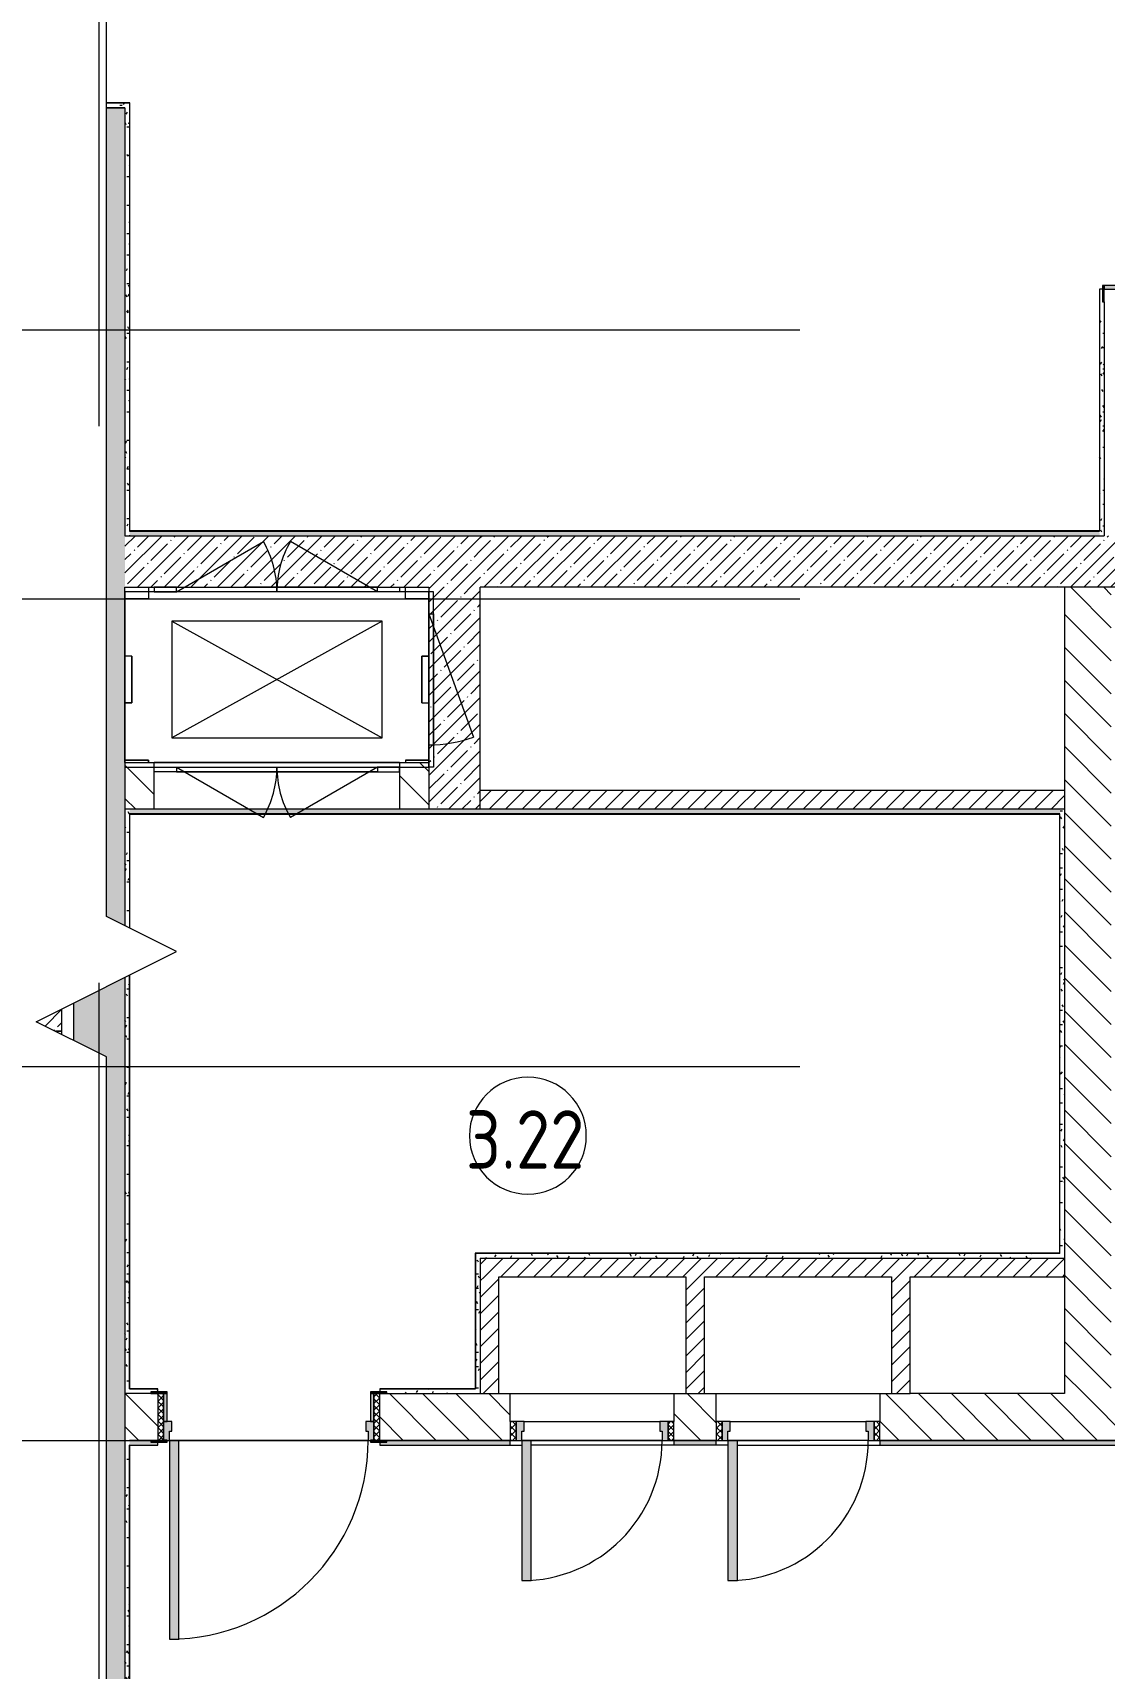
# Model space of a CAD drawing. Header units: millimetres. Extents: x -8624 to 200664, y -8553 to 29000.
# Drawn here: x 135171 to 139755, y 12425 to 19422 of the extents above; entities that cross this region are included whole.
import ezdxf

# ---------------------------------------------------------------- set-up
doc = ezdxf.new("R2010")
doc.units = ezdxf.units.MM
doc.linetypes.add('Осевая', pattern=[15875, 3175, -2381.25, 7937.5, -2381.25])
for name, color, linetype, lineweight in [('A-AREA-IDEN', 7, 'Continuous', 9), ('A-DETL-GENF', 7, 'Continuous', 9), ('A-GENM-3', 7, 'Continuous', 9), ('A-WALL-4', 7, 'Continuous', 13), ('I-WALL-5', 7, 'Continuous', 9), ('M-EQPM-2', 7, 'Continuous', 9), ('S-COLS-2', 7, 'Continuous', 9), ('Оси', 7, 'Continuous', 9), ('Оси-2', 7, 'Осевая', 9)]:
    doc.layers.add(name, color=color, linetype=linetype, lineweight=lineweight)
for name, color, linetype, lineweight, true_color in [('A-DOOR-5', 7, 'Continuous', 9, 0xaaaaaa), ('A-DOOR-6', 7, 'Continuous', 9, 0xe2e2e2), ('A-DOOR-FRAM-4', 7, 'Continuous', 9, 0xe2e2e2), ('A-DOOR-FRAM-5', 7, 'Continuous', 9, 0xaaaaaa), ('A-FLOR-3', 7, 'Continuous', 9, 0xaaaaaa), ('I-WALL-7', 9, 'Continuous', 9, 0x808080)]:
    doc.layers.add(name, color=color, linetype=linetype, lineweight=lineweight, true_color=true_color)
doc.styles.add('GOST Common', font='GOST_Common.ttf', dxfattribs={"width": 0.9, "height": 250})
pattern_1 = [(45, (50595.26, 0), (-57.024626, 57.024626), []), (45, (50652.28, 0), (-57.024626, 57.024626), [100.806, -20.161, 3.353, -16.808])]
pattern_2 = [(135, (50595.26, 0), (-70.71068, -70.71068), [])]
pattern_3 = [(45, (50595.26, 0), (-35.35534, 35.35534), [])]
pattern_4 = [(0, (50595.258, 0), (121.92, 30.48), [10.058, -81.382, 10.058, -81.382, -487.68]), (0, (50595.258, 0), (121.92, 30.48), [-182.88, 10.058, -172.822, 10.058, -81.382, -213.36]), (0, (50595.258, 0), (121.92, 30.48), [-457.2, 10.058, -50.902, 10.058, -142.342]), (120, (50640.978, 15.24), (-87.356454, 90.345817), [10.058, -81.382, 10.058, -81.382, -487.68]), (120, (50640.978, 15.24), (-87.356454, 90.345817), [-182.88, 10.058, -172.822, 10.058, -81.382, -213.36]), (120, (50640.978, 15.24), (-87.356454, 90.345817), [-457.2, 10.058, -50.902, 10.058, -142.342]), (240, (50656.218, 76.2), (-34.563546, -120.825817), [10.058, -81.382, 10.058, -81.382, -487.68]), (240, (50656.218, 76.2), (-34.563546, -120.825817), [-182.88, 10.058, -172.822, 10.058, -81.382, -213.36]), (240, (50656.218, 76.2), (-34.563546, -120.825817), [-457.2, 10.058, -50.902, 10.058, -142.342])]

# ---------------------------------------------------------------- blocks, each defined once
blk = doc.blocks.new('110_Дверь_СКБ_1Ст_Внутренняя1 - Д-8 950x2100h_охрана-31784688-План зашивки приборов отопления в осях 3 этажа 23-33')
at = {"layer": 'A-DOOR-5'}
h = blk.add_hatch(dxfattribs=at)
h.set_pattern_fill('FP_29', color=256, style=0, pattern_type=2)
h.set_pattern_definition([(135, (1826.41, 164.685), (-14.14214, -14.14214), []), (225, (1826.41, 164.685), (14.14214, -14.14214), [])])
h.paths.add_polyline_path([(487.5, 100), (462.5, 100), (462.5, -100), (487.5, -100), (487.5, -1)])
at = {"layer": 'A-DOOR-6'}
h = blk.add_hatch(color=256, dxfattribs=at)
h.paths.add_polyline_path([(437.5, 100), (437.5, 60), (427.5, 60), (427.5, 20), (462.5, 20), (462.5, 100)])
h.paths.add_polyline_path([(-412.5, 100), (-437.5, 100), (-437.5, 20), (-402.5, 20), (-402.5, 60), (-412.5, 60)])
at = {"layer": 'A-DOOR-FRAM-4'}
for points in [[(397.5, 950), (397.5, 100), (437.5, 100), (437.5, 950)], [(-492.5, 108), (-492.5, 100), (-422.5, 100), (-422.5, 108)], [(-437.5, 100), (-437.5, 99), (-422.5, 100)], [(517.5, 108), (447.5, 108), (447.5, 100), (517.5, 100)], [(447.5, 100), (447.5, 99), (462.5, 100)], [(-422.5, 20), (-437.5, 20), (-437.5, -100), (-422.5, -100), (-422.5, -1)], [(462.5, 20), (447.5, 20), (447.5, -100), (462.5, -100), (462.5, -1)], [(-492.5, -100), (-492.5, -108), (-422.5, -108), (-422.5, -100)], [(447.5, -100), (447.5, -108), (517.5, -108), (517.5, -100)]]:
    blk.add_hatch(color=256, dxfattribs=at).paths.add_polyline_path(points)
at = {"layer": 'A-DOOR-FRAM-5'}
h = blk.add_hatch(dxfattribs=at)
h.set_pattern_fill('FP_30', color=256, style=0, pattern_type=2)
h.set_pattern_definition([(45, (-296.384, 164.685), (-14.1421, 14.1421), []), (135, (-296.384, 164.685), (-14.1421, -14.1421), [])])
h.paths.add_polyline_path([(-437.5, 100), (-462.5, 100), (-462.5, -100), (-437.5, -100), (-437.5, -1)])
at = {"layer": 'A-DOOR-5'}
for p, q in [((437.5, 950), (397.5, 950)), ((397.5, 950), (397.5, 100)), ((437.5, 100), (437.5, 950)), ((397.5, 100), (437.5, 100))]:
    blk.add_line(p, q, dxfattribs=at)
blk.add_arc((437.5, 100), 850, 90, 180, dxfattribs=at)
at = {"layer": 'A-DOOR-FRAM-5'}
for p, q in [((-422.5, 108), (-492.5, 108)), ((-492.5, 108), (-492.5, 100)), ((-492.5, 100), (-422.5, 100)), ((-437.5, 100), (-462.5, 100)), ((-462.5, 100), (-462.5, -100)), ((-412.5, 100), (-437.5, 100)), ((-437.5, 100), (-437.5, 20)), ((-437.5, -100), (-437.5, 100)), ((-422.5, 100), (-437.5, 100)), ((-437.5, 100), (-437.5, 99)), ((-437.5, 99), (-422.5, 99)), ((-422.5, 100), (-422.5, 108)), ((-422.5, 99), (-422.5, 100)), ((-412.5, 60), (-412.5, 100)), ((437.5, 100), (437.5, 60)), ((462.5, 100), (437.5, 100)), ((517.5, 108), (447.5, 108)), ((447.5, 108), (447.5, 100)), ((462.5, 100), (447.5, 100)), ((447.5, 100), (447.5, 99)), ((447.5, 100), (517.5, 100)), ((447.5, 99), (462.5, 99)), ((462.5, 20), (462.5, 100)), ((487.5, 100), (462.5, 100)), ((462.5, 100), (462.5, -100)), ((462.5, 99), (462.5, 100)), ((487.5, -100), (487.5, 100)), ((517.5, 100), (517.5, 108)), ((-437.5, 20), (-402.5, 20)), ((-422.5, 20), (-437.5, 20)), ((-437.5, 20), (-437.5, -100)), ((-422.5, -100), (-422.5, 20)), ((-402.5, 60), (-412.5, 60)), ((-402.5, 20), (-402.5, 60)), ((437.5, 60), (427.5, 60)), ((427.5, 60), (427.5, 20)), ((427.5, 20), (462.5, 20)), ((462.5, 20), (447.5, 20)), ((447.5, 20), (447.5, -100)), ((462.5, -100), (462.5, 20)), ((-422.5, -100), (-492.5, -100)), ((-492.5, -100), (-492.5, -108)), ((-492.5, -108), (-422.5, -108)), ((-462.5, -100), (-437.5, -100)), ((-437.5, -100), (-422.5, -100)), ((-422.5, -108), (-422.5, -100)), ((447.5, -100), (462.5, -100)), ((517.5, -100), (447.5, -100)), ((447.5, -100), (447.5, -108)), ((447.5, -108), (517.5, -108)), ((462.5, -100), (487.5, -100)), ((517.5, -108), (517.5, -100))]:
    blk.add_line(p, q, dxfattribs=at)
blk = doc.blocks.new('DOR_Проход в стене_Прямоугольный - 1050x1150 EI30-23344994-План зашивки приборов отопления в осях 3 этажа 23-33')
at = {"layer": 'A-DOOR-5'}
for p, q in [((525, 100), (-525, 100)), ((525, -100), (-525, -100))]:
    blk.add_line(p, q, dxfattribs=at)
blk = doc.blocks.new('110_Дверь_СКБ_2Ст - Д-1_л_Лестничная клетка EIS60 2-32359692-План зашивки приборов отопления в осях 3 этажа 23-33')
at = {"layer": 'A-DOOR-6'}
for points in [[(662.5, 1025), (612.5, 1025), (612.5, 125), (662.5, 125), (662.5, 317.8)], [(-587.5, 525), (-637.5, 525), (-637.5, 125), (-587.5, 125), (-587.5, 317.8)], [(712.5, -125), (712.5, 45), (697.5, 45), (697.5, -125)]]:
    blk.add_hatch(color=256, dxfattribs=at).paths.add_polyline_path(points)
h = blk.add_hatch(color=256, dxfattribs=at)
h.paths.add_polyline_path([(712.5, 125), (662.5, 125), (662.5, 75), (652.5, 75), (652.5, 45), (712.5, 45)])
h.paths.add_polyline_path([(-627.5, 45), (-627.5, 75), (-637.5, 75), (-637.5, 125), (-687.5, 125), (-687.5, 45)])
at = {"layer": 'A-DOOR-FRAM-4'}
for points in [[(-672.5, 125), (-672.5, 133), (-742.5, 133), (-742.5, 125)], [(767.5, 125), (767.5, 133), (697.5, 133), (697.5, 125)], [(-672.5, -125), (-672.5, 45), (-687.5, 45), (-687.5, -125)], [(-672.5, -133), (-672.5, -125), (-742.5, -125), (-742.5, -133)], [(767.5, -133), (767.5, -125), (697.5, -125), (697.5, -133)]]:
    blk.add_hatch(color=256, dxfattribs=at).paths.add_polyline_path(points)
at = {"layer": 'A-DOOR-5'}
for p, q in [((662.5, 1025), (612.5, 1025)), ((612.5, 1025), (612.5, 125)), ((662.5, 125), (662.5, 1025)), ((-637.5, 525), (-637.5, 125)), ((-587.5, 525), (-637.5, 525)), ((-587.5, 125), (-587.5, 525)), ((-637.5, 125), (-587.5, 125)), ((612.5, 125), (662.5, 125))]:
    blk.add_line(p, q, dxfattribs=at)
for centre, radius, start, end in [((662.5, 125), 900, 90, 180), ((-637.5, 125), 400, 360, 90)]:
    blk.add_arc(centre, radius, start, end, dxfattribs=at)
at = {"layer": 'A-DOOR-FRAM-5'}
for p, q in [((-672.5, 133), (-742.5, 133)), ((-742.5, 133), (-742.5, 125)), ((-742.5, 125), (-672.5, 125)), ((-637.5, 125), (-687.5, 125)), ((-687.5, 125), (-687.5, 45)), ((-672.5, 125), (-672.5, 133)), ((-637.5, 75), (-637.5, 125)), ((-627.5, 75), (-637.5, 75)), ((-627.5, 45), (-627.5, 75)), ((662.5, 75), (652.5, 75)), ((652.5, 75), (652.5, 45)), ((662.5, 125), (662.5, 75)), ((712.5, 125), (662.5, 125)), ((767.5, 133), (697.5, 133)), ((697.5, 133), (697.5, 125)), ((697.5, 125), (767.5, 125)), ((712.5, 45), (712.5, 125)), ((767.5, 125), (767.5, 133)), ((-687.5, 45), (-627.5, 45)), ((-672.5, 45), (-687.5, 45)), ((-687.5, 45), (-687.5, -125)), ((-672.5, -125), (-672.5, 45)), ((652.5, 45), (712.5, 45)), ((712.5, 45), (697.5, 45)), ((697.5, 45), (697.5, -125)), ((712.5, -125), (712.5, 45)), ((-672.5, -125), (-742.5, -125)), ((-742.5, -125), (-742.5, -133)), ((-742.5, -133), (-672.5, -133)), ((-687.5, -125), (-672.5, -125)), ((-672.5, -133), (-672.5, -125)), ((697.5, -125), (712.5, -125)), ((767.5, -125), (697.5, -125)), ((697.5, -125), (697.5, -133)), ((697.5, -133), (767.5, -133)), ((767.5, -133), (767.5, -125))]:
    blk.add_line(p, q, dxfattribs=at)
blk = doc.blocks.new('160_Подъемник - 160_Подъемник-23521422-План зашивки приборов отопления в осях 3 этажа 23-33')
at = {"layer": 'A-GENM-3'}
for p, q in [((220, 0), (592.4, 215)), ((1080, 0), (707.6, 215)), ((-20, -95), (-20, 0)), ((-20, 0), (0, 0)), ((0, 0), (0, -95)), ((220, 20), (125, 20)), ((125, 20), (125, 0)), ((220, 0), (220, 20)), ((1080, 20), (220, 20)), ((220, 20), (1080, 20)), ((1080, 0), (1080, 20)), ((1080, 20), (1175, 20)), ((1175, 20), (1175, 0)), ((125, 0), (220, 0)), ((1175, 0), (1080, 0)), ((0, -655), (-191.5, -128.8)), ((0, -95), (-20, -95)), ((-20, -95), (-20, -655)), ((-20, -655), (-20, -95)), ((0, -655), (-20, -655)), ((-20, -655), (-20, -750)), ((0, -750), (0, -655)), ((-20, -750), (0, -750)), ((125, -770), (125, -750)), ((125, -750), (220, -750)), ((220, -750), (220, -770)), ((220, -750), (592.4, -965)), ((1080, -750), (707.6, -965)), ((1080, -750), (1080, -770)), ((1175, -750), (1080, -750)), ((1175, -770), (1175, -750)), ((220, -770), (125, -770)), ((220, -770), (792, -770)), ((1080, -770), (508, -770)), ((1080, -770), (1175, -770))]:
    blk.add_line(p, q, dxfattribs=at)
for centre, radius, start, end in [((220, 0), 430, 0, 30), ((1080, 0), 430, 150, 180), ((0, -655), 560, 90, 110), ((220, -750), 430, 330, 0), ((1080, -750), 430, 180, 210)]:
    blk.add_arc(centre, radius, start, end, dxfattribs=at)
at = {"layer": 'M-EQPM-2'}
for p, q in [((1300, 0), (0, 0)), ((0, 0), (0, -750)), ((1300, -750), (1300, 0)), ((1100, -625), (200, -125)), ((200, -625), (1100, -125)), ((1100, -125), (200, -125)), ((200, -125), (200, -625)), ((1100, -625), (1100, -125)), ((200, -625), (1100, -625)), ((0, -750), (1300, -750))]:
    blk.add_line(p, q, dxfattribs=at)
blk = doc.blocks.new('110_Дверь_СКБ_1Ст - д-18 700x2100h_Технический шкаф ЭОМ и СС-23257539-План зашивки приборов отопления в осях 3 этажа 23-33')
at = {"layer": 'A-DOOR-5'}
h = blk.add_hatch(dxfattribs=at)
h.set_pattern_fill('FP_69', color=256, style=0, pattern_type=2)
h.set_pattern_definition([(135, (1951.41, 164.685), (-14.14214, -14.14214), []), (225, (1951.41, 164.685), (14.14214, -14.14214), [])])
h.paths.add_polyline_path([(362.5, 100), (337.5, 100), (337.5, 20), (362.5, 20)])
at = {"layer": 'A-DOOR-6'}
h = blk.add_hatch(color=256, dxfattribs=at)
h.paths.add_polyline_path([(-312.5, 100), (-312.5, 20), (-277.5, 20), (-277.5, 60), (-287.5, 60), (-287.5, 100)])
h.paths.add_polyline_path([(312.5, 100), (312.5, 60), (302.5, 60), (302.5, 20), (337.5, 20), (337.5, 100)])
at = {"layer": 'A-DOOR-FRAM-4'}
blk.add_hatch(color=256, dxfattribs=at).paths.add_polyline_path([(272.5, 700), (272.5, 100), (312.5, 100), (312.5, 700)])
at = {"layer": 'A-DOOR-FRAM-5'}
h = blk.add_hatch(dxfattribs=at)
h.set_pattern_fill('FP_70', color=256, style=0, pattern_type=2)
h.set_pattern_definition([(45, (-171.384, 164.685), (-14.1421, 14.1421), []), (135, (-171.384, 164.685), (-14.1421, -14.1421), [])])
h.paths.add_polyline_path([(-312.5, 100), (-337.5, 100), (-337.5, 20), (-312.5, 20)])
at = {"layer": 'A-DOOR-5'}
for p, q in [((312.5, 700), (272.5, 700)), ((272.5, 700), (272.5, 100)), ((312.5, 100), (312.5, 700)), ((272.5, 100), (312.5, 100))]:
    blk.add_line(p, q, dxfattribs=at)
blk.add_arc((312.5, 100), 600, 90, 180, dxfattribs=at)
at = {"layer": 'A-DOOR-FRAM-5'}
for p, q in [((-312.5, 100), (-337.5, 100)), ((-337.5, 100), (-337.5, 20)), ((-287.5, 100), (-312.5, 100)), ((-312.5, 100), (-312.5, 20)), ((-312.5, 20), (-312.5, 100)), ((-287.5, 60), (-287.5, 100)), ((-287.5, 100), (272.5, 100)), ((312.5, 100), (312.5, 60)), ((337.5, 100), (312.5, 100)), ((337.5, 20), (337.5, 100)), ((362.5, 100), (337.5, 100)), ((337.5, 100), (337.5, 20)), ((362.5, 20), (362.5, 100)), ((-337.5, 20), (-312.5, 20)), ((-312.5, 20), (-277.5, 20)), ((-277.5, 60), (-287.5, 60)), ((-277.5, 20), (-277.5, 60)), ((302.5, 20), (-277.5, 20)), ((312.5, 60), (302.5, 60)), ((302.5, 60), (302.5, 20)), ((302.5, 20), (337.5, 20)), ((337.5, 20), (362.5, 20))]:
    blk.add_line(p, q, dxfattribs=at)
blk = doc.blocks.new('Закладная деталь приямка - 200_100-20924312-План зашивки приборов отопления в осях 3 этажа 23-33')
at = {"layer": 'M-EQPM-2'}
for p, q in [((85000, 16755), (84970, 16755)), ((85000, 16755), (84970, 16755)), ((85000, 16555), (85000, 16755)), ((85000, 16755), (85000, 16555)), ((84970, 16555), (85000, 16555)), ((85000, 16555), (84970, 16555))]:
    blk.add_line(p, q, dxfattribs=at)
blk = doc.blocks.new('Закладная деталь приямка - 150_100-20924311-План зашивки приборов отопления в осях 3 этажа 23-33')
at = {"layer": 'M-EQPM-2'}
for p, q in [((85070, 17050), (85070, 17000)), ((85070, 17050), (85070, 17000)), ((84970, 17000), (85070, 17000)), ((85070, 17000), (84970, 17000))]:
    blk.add_line(p, q, dxfattribs=at)
blk = doc.blocks.new('Закладная деталь приямка - 150_100-V177-План зашивки приборов отопления в осях 3 этажа 23-33')
at = {"layer": 'M-EQPM-2'}
for p, q in [((86170, 17000), (86170, 17050)), ((86170, 17000), (86170, 17050)), ((86270, 17000), (86170, 17000)), ((86170, 17000), (86270, 17000))]:
    blk.add_line(p, q, dxfattribs=at)
blk = doc.blocks.new('Закладная деталь приямка - 150_100-V178-План зашивки приборов отопления в осях 3 этажа 23-33')
at = {"layer": 'M-EQPM-2'}
for p, q in [((86270, 16310), (86170, 16310)), ((86170, 16310), (86270, 16310)), ((86170, 16310), (86170, 16300)), ((86170, 16310), (86170, 16300))]:
    blk.add_line(p, q, dxfattribs=at)
blk = doc.blocks.new('Закладная деталь приямка - 150_100-V179-План зашивки приборов отопления в осях 3 этажа 23-33')
at = {"layer": 'M-EQPM-2'}
for p, q in [((85070, 16310), (84970, 16310)), ((84970, 16310), (85070, 16310)), ((85070, 16300), (85070, 16310)), ((85070, 16310), (85070, 16300))]:
    blk.add_line(p, q, dxfattribs=at)
blk = doc.blocks.new('DET_L_Линия разрыва - М100-30654842-План зашивки приборов отопления в осях 3 этажа 23-33')
at = {"layer": 'A-DETL-GENF'}
for p, q in [((11889.9, 300), (11739.9, 0)), ((12189.9, -300), (11889.9, 300)), ((11739.9, 0), (36.6, 0)), ((12339.9, 0), (12189.9, -300)), ((24079.7, 0), (12339.9, 0))]:
    blk.add_line(p, q, dxfattribs=at)
blk = doc.blocks.new('Марка_Помещения - Номер-25198446-План зашивки приборов отопления в осях 3 этажа 23-33')
at = {"layer": 'A-AREA-IDEN'}
for start, end in [(360, 180), (180, 360)]:
    blk.add_arc((0, 0), 2.5, start, end, dxfattribs=at)

msp = doc.modelspace()

# ---------------------------------------------------------------- hatches: boundary and pattern name
at = {"layer": 'I-WALL-5'}
h = msp.add_hatch(dxfattribs=at)
h.set_pattern_fill('FP_119', color=256, style=0, pattern_type=2)
h.set_pattern_definition(pattern_1)
h.paths.add_polyline_path([(135485.9, 10400), (135565.3, 10400), (135565.3, 15380.6), (135345.3, 15270.6), (135345.3, 15111.2), (135485.9, 15040.9), (135485.9, 11770.6)])
h.paths.add_polyline_path([(135565.3, 15601.2), (135565.3, 19100), (135485.9, 19100), (135485.9, 15640.9)])
h = msp.add_hatch(dxfattribs=at)
h.set_pattern_fill('FP_119', color=256, style=0, pattern_type=2)
h.set_pattern_definition(pattern_1)
h.paths.add_polyline_path([(136865.3, 17050), (137085.3, 17050), (137085.3, 17270), (135565.3, 17270), (135565.3, 17050)])
h = msp.add_hatch(dxfattribs=at)
h.set_pattern_fill('FP_119', color=256, style=0, pattern_type=2)
h.set_pattern_definition(pattern_1)
h.paths.add_polyline_path([(143405.3, 17050), (143405.3, 17270), (137085.3, 17270), (137085.3, 17050), (143385.3, 17050)])
h = msp.add_hatch(dxfattribs=at)
h.set_pattern_fill('FP_119', color=256, style=0, pattern_type=2)
h.set_pattern_definition(pattern_1)
h.paths.add_polyline_path([(137085.3, 16100), (137085.3, 17050), (136865.3, 17050), (136865.3, 16100)])
h = msp.add_hatch(dxfattribs=at)
h.set_pattern_fill('FP_122', color=256, style=0, pattern_type=2)
h.set_pattern_definition(pattern_2)
h.paths.add_polyline_path([(139785.3, 13600), (139785.3, 17050), (139585.3, 17050), (139585.3, 13600)])
h = msp.add_hatch(dxfattribs=at)
h.set_pattern_fill('FP_122', color=256, style=0, pattern_type=2)
h.set_pattern_definition(pattern_2)
h.paths.add_polyline_path([(136740.3, 16100), (136865.3, 16100), (136865.3, 16300), (136740.3, 16300)])
h.paths.add_polyline_path([(135690.3, 16100), (135690.3, 16300), (135565.3, 16300), (135565.3, 16100), (135585.3, 16100)])
h = msp.add_hatch(dxfattribs=at)
h.set_pattern_fill('FP_123', color=256, style=0, pattern_type=2)
h.set_pattern_definition(pattern_3)
h.paths.add_polyline_path([(139565.3, 16100), (139585.3, 16100), (139585.3, 16180), (137085.3, 16180), (137085.3, 16100), (137651.7, 16100)])
h = msp.add_hatch(dxfattribs=at)
h.set_pattern_fill('FP_119', color=256, style=0, pattern_type=2)
h.set_pattern_definition(pattern_1)
h.paths.add_polyline_path([(135295.3, 15136.2), (135295.3, 15150), (135267.8, 15150), (135272, 15147.9)])
h = msp.add_hatch(dxfattribs=at)
h.set_pattern_fill('FP_123', color=256, style=0, pattern_type=2)
h.set_pattern_definition(pattern_3)
h.paths.add_polyline_path([(138845.3, 14100), (139585.3, 14100), (139585.3, 14180), (137085.3, 14180), (137085.3, 14100), (138045.3, 14100)])
h = msp.add_hatch(dxfattribs=at)
h.set_pattern_fill('FP_123', color=256, style=0, pattern_type=2)
h.set_pattern_definition(pattern_3)
h.paths.add_polyline_path([(137165.3, 13600), (137165.3, 14100), (137085.3, 14100), (137085.3, 13600)])
h = msp.add_hatch(dxfattribs=at)
h.set_pattern_fill('FP_123', color=256, style=0, pattern_type=2)
h.set_pattern_definition(pattern_3)
h.paths.add_polyline_path([(138045.3, 13600), (138045.3, 14100), (137965.3, 14100), (137965.3, 13600)])
h = msp.add_hatch(dxfattribs=at)
h.set_pattern_fill('FP_123', color=256, style=0, pattern_type=2)
h.set_pattern_definition(pattern_3)
h.paths.add_polyline_path([(138845.3, 13600), (138925.3, 13600), (138924.9, 14100), (138845.3, 14100)])
h = msp.add_hatch(dxfattribs=at)
h.set_pattern_fill('FP_122', color=256, style=0, pattern_type=2)
h.set_pattern_definition(pattern_2)
h.paths.add_polyline_path([(140015.3, 13400), (140045.3, 13400), (140045.3, 13600), (138795.3, 13600), (138795.3, 13400), (138924.9, 13400)])
h.paths.add_polyline_path([(138095.3, 13400), (138095.3, 13600), (137913.7, 13600), (137913.7, 13400)])
h.paths.add_polyline_path([(137213.7, 13400), (137213.7, 13600), (136655.3, 13600), (136655.3, 13400), (136685.3, 13400)])
h.paths.add_polyline_path([(135565.3, 13400), (135705.3, 13400), (135705.3, 13600), (135565.3, 13600), (135565.3, 13501)])
at = {"layer": 'I-WALL-7'}
h = msp.add_hatch(dxfattribs=at)
h.set_pattern_fill('FP_139', color=256, style=0, pattern_type=2)
h.set_pattern_definition(pattern_4)
h.paths.add_polyline_path([(139735.3, 17270), (139755.3, 17270), (139754.2, 18270), (139747.3, 18270), (139747.3, 18325), (139735.3, 18325), (139735.3, 17290)])
h.paths.add_polyline_path([(139735.3, 19725), (139747.3, 19725), (139747.3, 19750), (139735.3, 19750), (139735.3, 19729)])
h = msp.add_hatch(dxfattribs=at)
h.set_pattern_fill('FP_139', color=256, style=0, pattern_type=2)
h.set_pattern_definition(pattern_4)
h.paths.add_polyline_path([(135565.3, 19100), (135565.3, 19120), (135485.9, 19120), (135485.9, 19100)])
h = msp.add_hatch(dxfattribs=at)
h.set_pattern_fill('FP_139', color=256, style=0, pattern_type=2)
h.set_pattern_definition(pattern_4)
h.paths.add_polyline_path([(135565.3, 17270), (135585.3, 17270), (135585.3, 19120), (135565.3, 19120), (135565.3, 19100)])
h = msp.add_hatch(dxfattribs=at)
h.set_pattern_fill('FP_139', color=256, style=0, pattern_type=2)
h.set_pattern_definition(pattern_4)
h.paths.add_polyline_path([(139735.3, 17270), (139734.3, 17290), (135585.3, 17290), (135585.3, 17270), (138924.9, 17270)])
h = msp.add_hatch(dxfattribs=at)
h.set_pattern_fill('FP_139', color=256, style=0, pattern_type=2)
h.set_pattern_definition(pattern_4)
h.paths.add_polyline_path([(135585.3, 13620), (135585.3, 15390.6), (135565.3, 15380.6), (135565.3, 13620)])
h.paths.add_polyline_path([(135585.3, 15591.2), (135585.3, 16100), (135565.3, 16100), (135565.3, 15601.2), (135581.3, 15593.2)])
h = msp.add_hatch(dxfattribs=at)
h.set_pattern_fill('FP_139', color=256, style=0, pattern_type=2)
h.set_pattern_definition(pattern_4)
h.paths.add_polyline_path([(139564.3, 16080), (139565.3, 16080), (139565.3, 16100), (135585.3, 16100), (135585.3, 16080), (137651.7, 16080)])
h = msp.add_hatch(dxfattribs=at)
h.set_pattern_fill('FP_139', color=256, style=0, pattern_type=2)
h.set_pattern_definition(pattern_4)
h.paths.add_polyline_path([(139565.3, 14180), (139585.3, 14180), (139585.3, 16100), (139565.3, 16100), (139565.3, 14200)])
h = msp.add_hatch(dxfattribs=at)
h.set_pattern_fill('FP_139', color=256, style=0, pattern_type=2)
h.set_pattern_definition(pattern_4)
h.paths.add_polyline_path([(139565.3, 14180), (139565.3, 14200), (137065.3, 14200), (137065.3, 14180), (138924.9, 14180)])
h = msp.add_hatch(dxfattribs=at)
h.set_pattern_fill('FP_139', color=256, style=0, pattern_type=2)
h.set_pattern_definition(pattern_4)
h.paths.add_polyline_path([(137085.3, 13600), (137085.3, 14180), (137065.3, 14180), (137065.3, 13600)])
h = msp.add_hatch(dxfattribs=at)
h.set_pattern_fill('FP_139', color=256, style=0, pattern_type=2)
h.set_pattern_definition(pattern_4)
h.paths.add_polyline_path([(136685.3, 13600), (137065.3, 13600), (137064.3, 13620), (136655.3, 13620), (136655.3, 13608), (136685.3, 13608), (136685.3, 13601.5)])
h.paths.add_polyline_path([(135675.3, 13600), (135675.3, 13608), (135705.3, 13608), (135705.3, 13620), (135565.3, 13620), (135565.3, 13600)])
h = msp.add_hatch(dxfattribs=at)
h.set_pattern_fill('FP_139', color=256, style=0, pattern_type=2)
h.set_pattern_definition(pattern_4)
h.paths.add_polyline_path([(135565.3, 10620), (135585.3, 10620), (135585.3, 13400), (135565.3, 13400), (135565.3, 11770.6)])
h = msp.add_hatch(dxfattribs=at)
h.set_pattern_fill('FP_139', color=256, style=0, pattern_type=2)
h.set_pattern_definition(pattern_4)
h.paths.add_polyline_path([(148395.3, 13380), (148395.3, 13400), (148115.3, 13400), (148115.3, 13380)])
h.paths.add_polyline_path([(147415.3, 13380), (147415.3, 13400), (147245.3, 13400), (147245.3, 13392), (147190.3, 13392), (147190.3, 13380), (147245.3, 13380)])
h.paths.add_polyline_path([(145790.3, 13380), (145790.3, 13392), (145735.3, 13392), (145735.3, 13400), (145105.3, 13400), (145105.3, 13392), (145050.3, 13392), (145050.3, 13380), (145735.3, 13380)])
h.paths.add_polyline_path([(143595.3, 13380), (143650.3, 13380), (143650.3, 13392), (143595.3, 13392), (143595.3, 13400), (142875.3, 13400), (142875.3, 13392), (142845.3, 13392), (142845.3, 13380), (142875.3, 13380)])
h.paths.add_polyline_path([(141025.3, 13380), (141895.3, 13380), (141895.3, 13392), (141865.3, 13392), (141865.3, 13400), (141025.3, 13400), (141025.3, 13392), (140995.3, 13392), (140995.3, 13380)])
h.paths.add_polyline_path([(140045.3, 13380), (140045.3, 13392), (140015.3, 13392), (140015.3, 13400), (138795.3, 13400), (138795.3, 13380), (140015.3, 13380)])
h.paths.add_polyline_path([(137913.7, 13380), (138095.3, 13380), (138095.3, 13400), (137913.7, 13400)])
h.paths.add_polyline_path([(136685.3, 13380), (137213.7, 13380), (137213.7, 13400), (136685.3, 13400), (136685.3, 13392), (136655.3, 13392), (136655.3, 13380)])
h.paths.add_polyline_path([(135705.3, 13380), (135705.3, 13392), (135675.3, 13392), (135675.3, 13400), (135585.3, 13400), (135586.3, 13380), (135675.3, 13380)])
at = {"layer": 'S-COLS-2'}
h = msp.add_hatch(dxfattribs=at)
h.set_pattern_fill('FP_119', color=256, style=0, pattern_type=2)
h.set_pattern_definition(pattern_1)
h.paths.add_polyline_path([(135267.8, 15150), (135295.3, 15150), (135295.3, 15245.6), (135185.9, 15190.9)])

# ---------------------------------------------------------------- linework, layer by layer
at = {"layer": 'A-FLOR-3'}
for p, q in [((135795.3, 13400), (136605.3, 13400)), ((136605.3, 13400), (135795.3, 13400))]:
    msp.add_line(p, q, dxfattribs=at)
at = {"layer": 'A-WALL-4'}
for p, q in [((135585.3, 19120), (135585.3, 17290)), ((139735.3, 18325), (139735.3, 17290)), ((139755.3, 18270), (139755.3, 17270)), ((135585.3, 17290), (139735.3, 17290)), ((135565.3, 17270), (139755.3, 17270)), ((135565.3, 16300), (135565.3, 15601.2)), ((137085.3, 16100), (137085.3, 16180)), ((139585.3, 16180), (139585.3, 14100)), ((135690.3, 16100), (135565.3, 16100)), ((139585.3, 16100), (137085.3, 16100)), ((139565.3, 16080), (135585.3, 16080)), ((135585.3, 16080), (135585.3, 15591.2)), ((139565.3, 14200), (139565.3, 16080)), ((135565.3, 15380.6), (135565.3, 13400)), ((135585.3, 13620), (135585.3, 15390.6)), ((137065.3, 14180), (137065.3, 13620)), ((137085.3, 14180), (139585.3, 14180)), ((135675.3, 13600), (135565.3, 13600)), ((135585.3, 13620), (135705.3, 13620)), ((136655.3, 13620), (137065.3, 13620)), ((136685.3, 13600), (137165.3, 13600)), ((137965.3, 13600), (138045.3, 13600)), ((138845.3, 13600), (138925.3, 13600)), ((135565.3, 13400), (135675.3, 13400)), ((135675.3, 13400), (135585.3, 13400)), ((135585.3, 10620), (135585.3, 13380)), ((135586.3, 13380), (135585.3, 13380))]:
    msp.add_line(p, q, dxfattribs=at)
at = {"layer": 'I-WALL-5'}
for p, q in [((135586.3, 19121), (135485.9, 19121)), ((135585.3, 19120), (135485.9, 19120)), ((135586.3, 17291), (135586.3, 19121)), ((135565.3, 19100), (135485.9, 19100)), ((135485.9, 19100), (135565.3, 19100)), ((135565.3, 19100), (135565.3, 17270)), ((139747.3, 18325), (139734.3, 18325)), ((139734.3, 18325), (139734.3, 17291)), ((139734.3, 17291), (135586.3, 17291)), ((135565.3, 17050), (136865.3, 17050)), ((135565.3, 16300), (135565.3, 17050)), ((136865.3, 17050), (136865.3, 16100)), ((137085.3, 16180), (137085.3, 17050)), ((141535.3, 17050), (137085.3, 17050)), ((139585.3, 17050), (139585.3, 16180)), ((135565.3, 16300), (136865.3, 16300)), ((135690.3, 16100), (135690.3, 16300)), ((136740.3, 16300), (136740.3, 16100)), ((139585.3, 16180), (137085.3, 16180)), ((137085.3, 16100), (135690.3, 16100)), ((135586.3, 16079), (139564.3, 16079)), ((135586.3, 15590.7), (135586.3, 16079)), ((139564.3, 16079), (139564.3, 14201)), ((135586.3, 13621), (135586.3, 15391.1)), ((135345.3, 15270.6), (135345.3, 15111.2)), ((135295.3, 15150), (135267.8, 15150)), ((135295.3, 15136.2), (135295.3, 15150)), ((137064.3, 14201), (137064.3, 13621)), ((139564.3, 14201), (137064.3, 14201)), ((139565.3, 14200), (137065.3, 14200)), ((137065.3, 14200), (137065.3, 14180)), ((137085.3, 14180), (137085.3, 13600)), ((137165.3, 14100), (137965.3, 14100)), ((137165.3, 13600), (137165.3, 14100)), ((137965.3, 14100), (137965.3, 13600)), ((138045.3, 14100), (138845.3, 14100)), ((138045.3, 13600), (138045.3, 14100)), ((138845.3, 14100), (138845.3, 13600)), ((138925.3, 14100), (139585.3, 14100)), ((138925.3, 13600), (138925.3, 14100)), ((139585.3, 14100), (139585.3, 13600)), ((135705.3, 13621), (135586.3, 13621)), ((135705.3, 13608), (135705.3, 13621)), ((136655.3, 13621), (136655.3, 13608)), ((137064.3, 13621), (136655.3, 13621)), ((137165.3, 13600), (137965.3, 13600)), ((137213.7, 13480), (137213.7, 13600)), ((137913.7, 13600), (137913.7, 13480)), ((138045.3, 13600), (138845.3, 13600)), ((138095.3, 13480), (138095.3, 13600)), ((138795.3, 13600), (138795.3, 13480)), ((139585.3, 13600), (138925.3, 13600)), ((135565.3, 13400), (135565.3, 10400)), ((135586.3, 13380), (135705.3, 13380)), ((135586.3, 10620), (135586.3, 13379)), ((135586.3, 13379), (135705.3, 13379)), ((135705.3, 13379), (135705.3, 13392)), ((136655.3, 13392), (136655.3, 13379)), ((136655.3, 13380), (137263.7, 13380)), ((136655.3, 13379), (137263.7, 13379)), ((136685.3, 13400), (137213.7, 13400)), ((137213.7, 13400), (136685.3, 13400)), ((137213.7, 13379), (137213.7, 13400)), ((138145.3, 13380), (137303.7, 13380)), ((138145.3, 13379), (137303.7, 13379)), ((137913.7, 13400), (138095.3, 13400)), ((138095.3, 13400), (137913.7, 13400)), ((137913.7, 13400), (137913.7, 13379)), ((138095.3, 13379), (138095.3, 13400)), ((138185.3, 13380), (140045.3, 13380)), ((138185.3, 13379), (140045.3, 13379)), ((138795.3, 13400), (140015.3, 13400)), ((140015.3, 13400), (138795.3, 13400)), ((138795.3, 13400), (138795.3, 13379))]:
    msp.add_line(p, q, dxfattribs=at)
at = {"layer": 'S-COLS-2'}
for p, q in [((135295.3, 15150), (135295.3, 15245.6)), ((135267.8, 15150), (135295.3, 15150))]:
    msp.add_line(p, q, dxfattribs=at)
at = {"layer": 'Оси'}
for p, q in [((135455.3, 18900), (135455.3, 21400)), ((132777, 18150), (135277, 18150)), ((132777, 17000), (135277, 17000)), ((132777, 15000), (135277, 15000)), ((132777, 13400), (135277, 13400))]:
    msp.add_line(p, q, dxfattribs=at)
at = {"layer": 'Оси-2'}
for p, q in [((135455.3, 1863.7), (135455.3, 18900)), ((135277, 18150), (173325.3, 18150)), ((135277, 17000), (173325.3, 17000)), ((135277, 15000), (172755.3, 15000)), ((135277, 13400), (172725.3, 13400))]:
    msp.add_line(p, q, dxfattribs=at)

# ---------------------------------------------------------------- block references
at = {"layer": 'A-AREA-IDEN', "xscale": 99.99999999999993, "yscale": 99.99999999999993, "zscale": 99.99999999999993}
msp.add_blockref('Марка_Помещения - Номер-25198446-План зашивки приборов отопления в осях 3 этажа 23-33', (137289.2, 14703.3), dxfattribs=at)
at = {"layer": 'A-DETL-GENF', "rotation": 270.0000000000003}
msp.add_blockref('DET_L_Линия разрыва - М100-30654842-План зашивки приборов отопления в осях 3 этажа 23-33', (135485.9, 27380.8), dxfattribs=at)
at = {"layer": 'A-DOOR-5'}
for name, p, rotation in [('110_Дверь_СКБ_2Ст - Д-1_л_Лестничная клетка EIS60 2-32359692-План зашивки приборов отопления в осях 3 этажа 23-33', (139880.3, 19037.5), 269.9999999999998), ('110_Дверь_СКБ_1Ст_Внутренняя1 - Д-8 950x2100h_охрана-31784688-План зашивки приборов отопления в осях 3 этажа 23-33', (136192.8, 13500), 180), ('110_Дверь_СКБ_1Ст - д-18 700x2100h_Технический шкаф ЭОМ и СС-23257539-План зашивки приборов отопления в осях 3 этажа 23-33', (137576.2, 13500), 180), ('110_Дверь_СКБ_1Ст - д-18 700x2100h_Технический шкаф ЭОМ и СС-23257539-План зашивки приборов отопления в осях 3 этажа 23-33', (138457.8, 13500), 180)]:
    msp.add_blockref(name, p, dxfattribs=dict(at, rotation=rotation))
msp.add_blockref('DOR_Проход в стене_Прямоугольный - 1050x1150 EI30-23344994-План зашивки приборов отопления в осях 3 этажа 23-33', (136215.3, 16200), dxfattribs=at)
at = {"layer": 'M-EQPM-2', "rotation": 180}
for name, p in [('160_Подъемник - 160_Подъемник-23521422-План зашивки приборов отопления в осях 3 этажа 23-33', (136865.3, 16280)), ('Закладная деталь приямка - 200_100-20924312-План зашивки приборов отопления в осях 3 этажа 23-33', (221835.3, 33310))]:
    msp.add_blockref(name, p, dxfattribs=at)
at = {"layer": 'M-EQPM-2'}
for name in ['Закладная деталь приямка - 150_100-20924311-План зашивки приборов отопления в осях 3 этажа 23-33', 'Закладная деталь приямка - 150_100-V177-План зашивки приборов отопления в осях 3 этажа 23-33', 'Закладная деталь приямка - 200_100-20924312-План зашивки приборов отопления в осях 3 этажа 23-33', 'Закладная деталь приямка - 150_100-V179-План зашивки приборов отопления в осях 3 этажа 23-33', 'Закладная деталь приямка - 150_100-V178-План зашивки приборов отопления в осях 3 этажа 23-33']:
    msp.add_blockref(name, (50595.3, 0), dxfattribs=at)

# ---------------------------------------------------------------- texts
at = {"layer": 'A-AREA-IDEN', "insert": (137023.5, 14811.9), "char_height": 250, "width": 663.797, "attachment_point": 1, "style": 'GOST Common'}
msp.add_mtext('3.22', dxfattribs=at)

doc.saveas('drawing.dxf')
